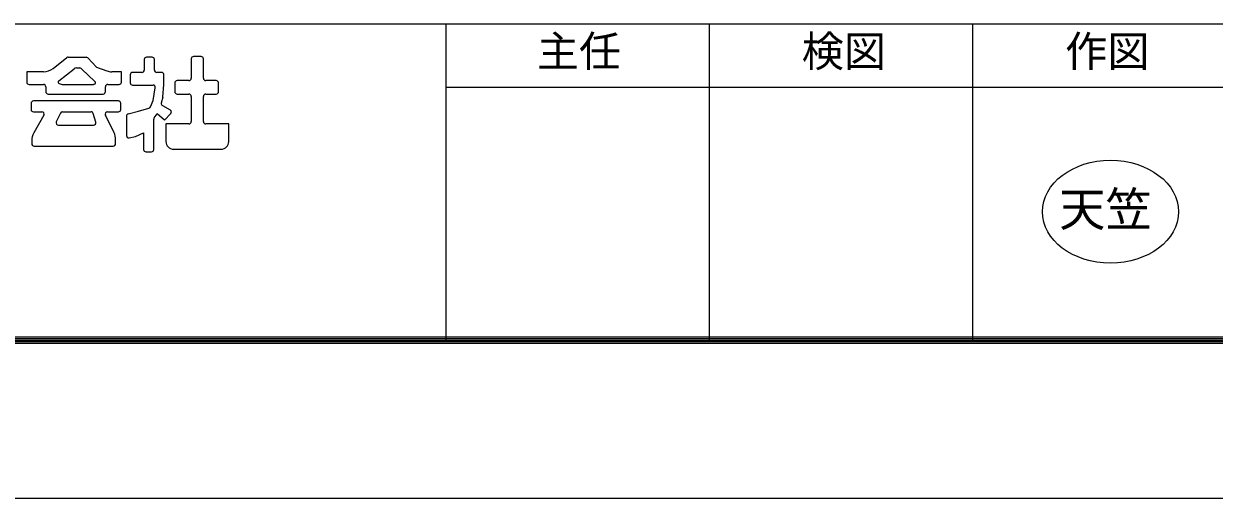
# Model space of a CAD drawing. Units: millimetres, scale not verified. Extents: x -1682 to 1682, y -1188 to 1188.
# Drawn here: x -786.1 to -334.3, y -1188 to -1008 of the extents above; entities that cross this region are included whole.
import ezdxf
from ezdxf.enums import TextEntityAlignment as Align

# ---------------------------------------------------------------- set-up
doc = ezdxf.new("R2010")
doc.units = ezdxf.units.MM
doc.header["$LTSCALE"] = 8
for name, color, linetype, lineweight in [('0-0_0', 7, 'Continuous', 18), ('0-1_DEFPOINTS', 7, 'Continuous', 18), ('0-6_WAKU', 7, 'Continuous', 18)]:
    doc.layers.add(name, color=color, linetype=linetype, lineweight=lineweight)
doc.layers.add('0-3_MOJI', color=7, linetype='Continuous')
doc.styles.add('ＭＳ ゴシック', font='')
doc.styles.get('ＭＳ ゴシック').set_extended_font_data('MS Gothic')

msp = doc.modelspace()

# ---------------------------------------------------------------- linework, layer by layer
at = {"layer": '0-0_0'}
for p, q in [((-774.984, -1024.915), (-769.846, -1020.843)), ((-769.295, -1020.65), (-762.51, -1020.65)), ((-761.862, -1020.931), (-758.507, -1024.507)), ((-737.442, -1020.65), (-739.526, -1020.65)), ((-718.866, -1020.409), (-721.674, -1020.409)), ((-772.84, -1029.636), (-767.077, -1025.069)), ((-766.158, -1024.749), (-765.129, -1024.749)), ((-764.109, -1025.156), (-759.115, -1029.91)), ((-758.507, -1024.507), (-754.631, -1025.863)), ((-740.414, -1021.538), (-740.414, -1025.548)), ((-736.554, -1025.548), (-736.554, -1021.538)), ((-722.562, -1021.297), (-722.562, -1028.682)), ((-717.978, -1028.682), (-717.978, -1021.297)), ((-749.098, -1026.195), (-752.677, -1026.195)), ((-749.098, -1030.128), (-749.098, -1026.195)), ((-745.721, -1027.324), (-745.721, -1030.369)), ((-741.302, -1026.436), (-744.833, -1026.436)), ((-733.823, -1026.436), (-735.666, -1026.436)), ((-723.45, -1029.57), (-727.946, -1029.57)), ((-713.076, -1029.57), (-717.09, -1029.57)), ((-784.155, -1031.016), (-778.694, -1031.016)), ((-777.806, -1031.904), (-777.806, -1033.744)), ((-776.918, -1034.632), (-756.017, -1034.632)), ((-772.648, -1030.665), (-771.519, -1031.016)), ((-771.519, -1031.016), (-759.709, -1031.016)), ((-759.347, -1030.904), (-759.709, -1031.016)), ((-755.129, -1033.744), (-755.129, -1031.904)), ((-754.241, -1031.016), (-749.986, -1031.016)), ((-744.833, -1031.257), (-737.085, -1031.257)), ((-737.036, -1037.043), (-736.21, -1032.298)), ((-733.418, -1035.837), (-732.935, -1031.016)), ((-728.834, -1030.458), (-728.834, -1033.744)), ((-727.946, -1034.632), (-723.45, -1034.632)), ((-717.09, -1034.632), (-713.076, -1034.632)), ((-712.188, -1033.744), (-712.188, -1030.458)), ((-783.355, -1038.172), (-783.355, -1040.494)), ((-750.228, -1037.284), (-782.467, -1037.284)), ((-749.34, -1040.494), (-749.34, -1038.172)), ((-738.076, -1039.537), (-737.036, -1037.043)), ((-733.418, -1035.837), (-733.972, -1038.053)), ((-733.524, -1039.055), (-730.585, -1040.601)), ((-722.562, -1035.52), (-722.562, -1045.074)), ((-717.978, -1045.074), (-717.978, -1035.52)), ((-782.467, -1041.382), (-779.327, -1041.382)), ((-778.554, -1042.706), (-782.349, -1049.429)), ((-772.257, -1041.888), (-773.823, -1045.174)), ((-771.456, -1041.382), (-760.624, -1041.382)), ((-758.83, -1045.312), (-759.77, -1042.026)), ((-751.87, -1049.313), (-755.118, -1042.659)), ((-754.32, -1041.382), (-750.228, -1041.382)), ((-747.168, -1043.031), (-747.168, -1050.408)), ((-746.506, -1042.172), (-742.585, -1041.141)), ((-742.585, -1041.141), (-738.658, -1040.051)), ((-736.631, -1043.671), (-735.545, -1042.142)), ((-773.022, -1046.444), (-759.684, -1046.444)), ((-736.795, -1055.681), (-736.795, -1044.185)), ((-732.211, -1045.962), (-732.211, -1052.645)), ((-723.45, -1045.962), (-732.211, -1045.962)), ((-708.329, -1045.962), (-717.09, -1045.962)), ((-708.329, -1052.645), (-708.329, -1045.962)), ((-783.113, -1052.339), (-783.113, -1053.511)), ((-751.27, -1053.511), (-751.27, -1051.91)), ((-746.094, -1051.277), (-743.791, -1050.783)), ((-743.791, -1050.783), (-740.655, -1049.337)), ((-740.655, -1049.337), (-740.655, -1055.681)), ((-782.225, -1054.399), (-752.158, -1054.399)), ((-739.767, -1056.569), (-737.683, -1056.569)), ((-729.251, -1055.605), (-711.289, -1055.605))]:
    msp.add_line(p, q, dxfattribs=at)
for points in [[(-778.661, -1026.195), (-785.043, -1026.195), (-785.043, -1030.128)], [(-732.959, -1031.257), (-732.935, -1031.257), (-732.935, -1027.324)], [(-730.348, -1041.991), (-732.694, -1044.516), (-735.545, -1042.142)]]:
    msp.add_lwpolyline(points, dxfattribs=at)
for centre, radius, start, end in [((-769.295, -1021.538), 0.888, 90, 128.39742), ((-762.51, -1021.538), 0.888, 43.17355, 90), ((-739.526, -1021.538), 0.888, 90, 180), ((-737.442, -1021.538), 0.888, 0, 90), ((-721.674, -1021.297), 0.888, 90, 180), ((-718.866, -1021.297), 0.888, 0, 90), ((-778.661, -1020.275), 5.92, 270, 308.39742), ((-766.158, -1026.229), 1.48, 90, 128.39742), ((-765.129, -1026.229), 1.48, 46.41835, 90), ((-741.302, -1025.548), 0.888, 270, 0), ((-735.666, -1025.548), 0.888, 180, 270), ((-784.155, -1030.128), 0.888, 180, 270), ((-772.472, -1030.1), 0.592, 128.39742, 252.74028), ((-759.523, -1030.338), 0.592, 287.25972, 46.41835), ((-752.677, -1020.275), 5.92, 250.72316, 270), ((-749.986, -1030.128), 0.888, 270, 0), ((-744.833, -1027.324), 0.888, 90, 180), ((-733.823, -1027.324), 0.888, 0, 90), ((-727.946, -1030.458), 0.888, 90, 180), ((-723.45, -1028.682), 0.888, 270, 0), ((-717.09, -1028.682), 0.888, 180, 270), ((-713.076, -1030.458), 0.888, 0, 90), ((-778.694, -1031.904), 0.888, 0, 90), ((-776.918, -1033.744), 0.888, 180, 270), ((-756.017, -1033.744), 0.888, 270, 0), ((-754.241, -1031.904), 0.888, 90, 180), ((-744.833, -1030.369), 0.888, 180, 270), ((-737.085, -1032.145), 0.888, 350.12702, 90), ((-727.946, -1033.744), 0.888, 180, 270), ((-723.45, -1035.52), 0.888, 0, 90), ((-717.09, -1035.52), 0.888, 90, 180), ((-713.076, -1033.744), 0.888, 270, 0), ((-782.467, -1038.172), 0.888, 90, 180), ((-750.228, -1038.172), 0.888, 0, 90), ((-733.111, -1038.269), 0.888, 165.95378, 242.25895), ((-782.467, -1040.494), 0.888, 180, 270), ((-779.327, -1042.27), 0.888, 330.5544, 90), ((-771.456, -1042.27), 0.888, 90, 154.5202), ((-760.624, -1042.27), 0.888, 15.9566, 90), ((-754.32, -1042.27), 0.888, 90, 206.02005), ((-750.228, -1040.494), 0.888, 270, 0), ((-746.28, -1043.031), 0.888, 104.73314, 180), ((-738.896, -1039.195), 0.888, 285.51317, 337.36507), ((-735.907, -1044.185), 0.888, 144.61752, 180), ((-730.998, -1041.387), 0.888, 317.09995, 62.25895), ((-773.022, -1045.556), 0.888, 154.5202, 270), ((-759.684, -1045.556), 0.888, 270, 15.9566), ((-723.45, -1045.074), 0.888, 270, 0), ((-717.09, -1045.074), 0.888, 180, 270), ((-777.193, -1052.339), 5.92, 150.5544, 180), ((-757.19, -1051.91), 5.92, 0, 26.02005), ((-746.28, -1050.408), 0.888, 180, 282.08606), ((-729.251, -1052.645), 2.96, 180, 270), ((-711.289, -1052.645), 2.96, 270, 0), ((-782.225, -1053.511), 0.888, 180, 270), ((-752.158, -1053.511), 0.888, 270, 0), ((-739.767, -1055.681), 0.888, 180, 270), ((-737.683, -1055.681), 0.888, 270, 0)]:
    msp.add_arc(centre, radius, start, end, dxfattribs=at)
msp.add_ellipse((-373.675, -1079.297), major_axis=(25.847, 0), ratio=0.755094, dxfattribs=at)
at = {"layer": '0-1_DEFPOINTS', "color": 5}
msp.add_line((-1682, -1188), (1682, -1188), dxfattribs=at)
at = {"layer": '0-6_WAKU'}
for p, q in [((-1602, -1008), (1598, -1008)), ((-626, -1008), (-626, -1128)), ((-526, -1008), (-526, -1128)), ((-426, -1008), (-426, -1128)), ((-626, -1032), (-326, -1032)), ((-1603.2, -1129.2), (1599.2, -1129.2)), ((-1602.6, -1128.6), (1598.6, -1128.6)), ((-1602, -1128), (1598, -1128)), ((-1601.4, -1127.4), (1597.4, -1127.4)), ((-1600.8, -1126.8), (1596.8, -1126.8))]:
    msp.add_line(p, q, dxfattribs=at)

# ---------------------------------------------------------------- texts
at = {"layer": '0-0_0', "style": 'ＭＳ ゴシック'}
msp.add_text('天笠', height=12.9, dxfattribs=at).set_placement((-393.167, -1088.655), align=Align.BOTTOM_LEFT)
at = {"layer": '0-3_MOJI', "style": 'ＭＳ ゴシック'}
for s, p in [('主任', (-591.395, -1027.794)), ('検図', (-490.862, -1027.794)), ('作図', (-390.862, -1027.794))]:
    msp.add_text(s, height=11.73, dxfattribs=at).set_placement(p, align=Align.BOTTOM_LEFT)

doc.saveas('drawing.dxf')
